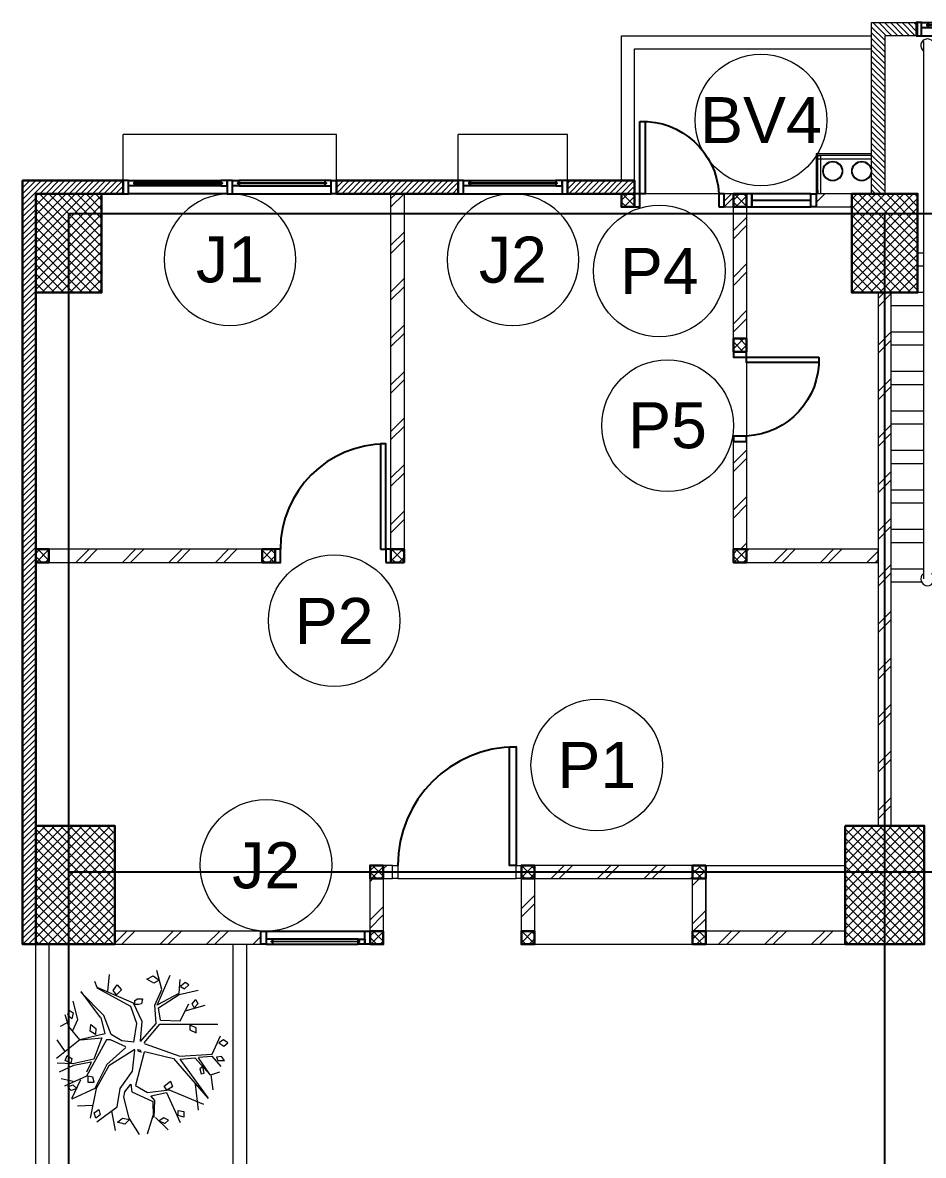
# Model space of a CAD drawing. Header units: millimetres. Extents: x -108 to 351, y -17 to 192.
# Drawn here: x 1.64 to 8.49, y 135.69 to 144.3 of the extents above; entities that cross this region are included whole.
import ezdxf
from ezdxf.enums import TextEntityAlignment as Align

# ---------------------------------------------------------------- set-up
doc = ezdxf.new("R2010")
doc.units = ezdxf.units.MM
for name, color, linetype, lineweight in [('ars', 11, 'Continuous', 0), ('ars @ 1', 11, 'Continuous', 0), ('KACA', 151, 'Continuous', 5), ('KOL', 1, 'Continuous', 30), ('KOLOM', 4, 'Continuous', 9), ('lan', 7, 'Continuous', 15), ('NOT', 7, 'Continuous', 20), ('POHON', 62, 'Continuous', 5), ('tem', 5, 'Continuous', 20)]:
    doc.layers.add(name, color=color, linetype=linetype, lineweight=lineweight)
doc.layers.add('as', color=1, linetype='Continuous', plot=False)
doc.layers.add('Kusen', color=30, linetype='Continuous')
doc.styles.add('ATTR', font='romans.shx', dxfattribs={"width": 0.8, "height": 0.56})
doc.styles.add('S', font='simplex', dxfattribs={"width": 0.75})
doc.styles.get("Standard").update_dxf_attribs({"font": 'arial.ttf'})
pattern_1 = [(225, (-485.678732, 383.424584), (0.0220970869, -0.0220970869), [])]
pattern_2 = [(45, (0, 0.97), (-0.1767767, 0.1767767), []), (45, (0.0625, 0.97), (-0.1767767, 0.1767767), [])]
pattern_3 = [(45, (-3e-06, 0.96564), (-0.1767767, 0.1767767), []), (45, (0.0625, 0.96564), (-0.1767767, 0.1767767), [])]

# ---------------------------------------------------------------- blocks, each defined once
blk = doc.blocks.new('bola-3')
at = {"layer": 'POHON'}
for p, q in [((-0.045, 2.245), (-0.318, 1.803)), ((0.177, 2.226), (0.328, 1.732)), ((-1.198, 1.908), (-0.648, 1.503)), ((-0.799, 1.609), (-0.703, 2.138)), ((0.387, 1.789), (0.731, 2.125)), ((0.686, 1.115), (1.057, 1.926)), ((-1.212, 1.009), (-1.377, 1.803)), ((-0.318, 1.803), (-0.469, 1.238)), ((0.315, 1.344), (0.328, 1.767)), ((0.356, 1.785), (0.37, 1.327)), ((1.553, 1.591), (1.47, 0.886)), ((-1.253, 1.009), (-1.872, 1.291)), ((-1.872, 1.274), (-1.625, 0.762)), ((-1.308, 1.468), (-1.721, 1.485)), ((-0.648, 1.503), (-0.566, 1.009)), ((-0.469, 1.238), (-0.442, 1.097)), ((-0.249, 1.097), (0.301, 1.344)), ((0.37, 1.327), (0.26, 1.203)), ((0.755, 1.044), (1.69, 1.432)), ((0.879, 0.198), (1.814, 1.274)), ((1.814, 1.256), (1.057, 0.216)), ((-1.473, 0.674), (-2.065, 0.939)), ((-0.923, 0.357), (-1.253, 1.009)), ((-0.868, 0.392), (-1.212, 1.009)), ((-0.566, 1.009), (-0.236, 0.533)), ((-0.442, 1.097), (-0.277, 0.886)), ((-0.277, 0.886), (-0.249, 1.097)), ((-0.153, 0.921), (0.177, 1.115)), ((0.081, 0.022), (-0.153, 0.921)), ((0.177, 1.115), (0.755, 1.044)), ((0.273, 1.203), (0.686, 1.115)), ((1.883, 0.639), (1.938, 1.044)), ((-1.831, 0.815), (-2.161, 0.745)), ((-0.937, -0.313), (-1.473, 0.674)), ((1.456, 0.18), (1.869, 0.639)), ((1.869, 0.639), (1.553, 0.18)), ((1.883, 0.639), (2.13, 0.551)), ((-1.845, 0.339), (-2.271, 0.322)), ((-2.202, 0.551), (-1.817, 0.374)), ((-1.281, 0.216), (-1.845, 0.339)), ((-1.817, 0.374), (-1.35, 0.286)), ((-1.363, 0.339), (-1.473, 0.568)), ((-1.35, 0.286), (-1.363, 0.339)), ((-0.414, -0.102), (-0.923, 0.357)), ((-0.167, -0.049), (-0.868, 0.392)), ((-0.236, 0.533), (-0.167, -0.031)), ((1.91, 0.128), (2.158, 0.41)), ((-1.652, -0.313), (-2.285, 0.198)), ((-2.051, 0.004), (-2.271, -0.313)), ((-1.061, -0.366), (-1.281, 0.216)), ((0.081, -0.207), (1.044, 0.128)), ((0.095, 0.004), (0.879, 0.198)), ((1.044, 0.128), (1.924, 0.075)), ((1.057, 0.216), (1.456, 0.18)), ((1.553, 0.163), (1.91, 0.128)), ((1.924, 0.075), (2.144, -0.419)), ((-0.414, -0.119), (-0.827, -0.313)), ((-0.524, -0.278), (-0.813, -0.454)), ((-0.194, -0.243), (-0.524, -0.278)), ((-0.194, -0.243), (-0.112, -0.754)), ((-0.015, -0.26), (0.411, -0.754)), ((-0.015, -0.278), (0.026, -0.807)), ((0.081, -0.225), (0.507, -0.736)), ((-1.652, -0.313), (-1.955, -0.666)), ((-1.845, -0.56), (-1.707, -0.86)), ((-0.978, -0.472), (-1.652, -0.313)), ((-1.639, -0.313), (-1.061, -0.366)), ((-1.088, -0.913), (-0.978, -0.472)), ((-0.813, -0.454), (-1.006, -0.966)), ((-0.827, -0.313), (-0.937, -0.313)), ((-1.996, -0.772), (-2.189, -0.666)), ((-1.955, -0.666), (-2.051, -0.983)), ((-1.707, -0.86), (-1.831, -1.354)), ((-1.625, -1.618), (-1.102, -0.913)), ((-0.112, -0.754), (-0.277, -1.213)), ((0.026, -0.807), (-0.208, -1.301)), ((0.411, -0.754), (0.37, -1.248)), ((0.521, -0.842), (0.466, -1.177)), ((0.507, -0.736), (2.075, -0.736)), ((0.521, -0.842), (1.057, -0.825)), ((1.057, -0.825), (1.291, -1.283)), ((-1.006, -0.966), (-1.625, -1.6)), ((-0.277, -1.213), (-1.185, -1.706)), ((0.466, -1.177), (1.03, -1.53)), ((1.195, -1.089), (1.731, -1.248)), ((-0.208, -1.301), (-1.185, -1.724)), ((0.37, -1.248), (0.562, -1.671)), ((0.438, -1.248), (0.782, -2.059)), ((0.452, -1.265), (1.03, -1.565)), ((-1.185, -1.724), (-1.253, -1.883)), ((-0.896, -1.618), (-0.854, -2.077)), ((0.562, -1.671), (0.425, -2.182)), ((1.03, -1.53), (1.539, -1.653)), ((1.03, -1.565), (1.057, -1.936))]:
    blk.add_line(p, q, dxfattribs=at)
for points in [[(-0.435, 1.966), (-0.641, 1.913), (-0.504, 1.807), (-0.311, 1.842)], [(0.49, 1.882), (0.641, 1.953), (0.738, 1.864), (0.614, 1.794)], [(-1.226, 1.803), (-1.267, 1.662), (-1.143, 1.573), (-1.102, 1.715)], [(1.155, 1.778), (1.001, 1.734), (1.001, 1.602), (1.155, 1.624)], [(-1.735, 1.009), (-1.886, 1.062), (-1.982, 0.956), (-1.845, 0.903)], [(0.691, 1.051), (0.622, 0.941), (0.794, 0.809), (0.846, 0.963)], [(-1.441, 0.676), (-1.441, 0.831), (-1.269, 0.831), (-1.303, 0.698)], [(-1.9, 0.322), (-2.051, 0.251), (-1.996, 0.11), (-1.872, 0.198)], [(1.671, 0.412), (1.585, 0.478), (1.62, 0.61), (1.706, 0.588)], [(-0.002, 0.022), (-0.07, 0.004), (-0.084, -0.049), (-0.029, -0.031)], [(2.034, 0.163), (2.075, 0.251), (2.254, 0.251), (2.171, 0.145)], [(2.099, -0.225), (2.237, -0.137), (2.347, -0.225), (2.223, -0.313)], [(-1.236, -0.454), (-1.374, -0.543), (-1.36, -0.719), (-1.222, -0.613)], [(1.319, -0.706), (1.319, -0.582), (1.484, -0.494), (1.484, -0.635)], [(-1.872, -0.878), (-1.982, -0.983), (-1.941, -1.107), (-1.831, -1.036)], [(1.43, -1.175), (1.379, -1.285), (1.482, -1.396), (1.534, -1.285)], [(-0.667, -1.528), (-0.753, -1.638), (-0.65, -1.792), (-0.53, -1.66)], [(-0.167, -1.261), (-0.167, -1.367), (-0.098, -1.42), (0.04, -1.42), (0.012, -1.279), (-0.07, -1.261)], [(1.069, -1.748), (1.173, -1.682), (1.293, -1.792), (1.19, -1.858)], [(0.485, -1.924), (0.347, -1.836), (0.158, -1.947), (0.33, -2.035)]]:
    blk.add_lwpolyline(points, close=True, dxfattribs=at)
at = {"layer": 'POHON', "style": 'ATTR', "width": 0.8, "flags": 9}
blk.add_attdef('ESTCODE', (-0.07, 0.004), '', height=0.00000926, dxfattribs=at)
blk = doc.blocks.new("k3'")
at = {"layer": 'ars'}
h = blk.add_hatch(dxfattribs=at)
h.set_pattern_fill('_USER', color=256, scale=0.05, angle=45, double=1, pattern_type=0)
h.set_pattern_definition([(45, (0, -4.975), (-0.03535534, 0.03535534), []), (135, (0, -4.975), (-0.03535534, -0.03535534), [])])
h.paths.add_polyline_path([(-0.25, -0.375), (0.25, -0.375), (0.25, 0.375), (-0.25, 0.375)])
at = {"layer": 'KOL'}
blk.add_lwpolyline([(-0.25, -0.375), (0.25, -0.375), (0.25, 0.375), (-0.25, 0.375)], close=True, dxfattribs=at)
blk = doc.blocks.new("k1'")
at = {"layer": 'ars'}
h = blk.add_hatch(dxfattribs=at)
h.set_pattern_fill('_USER', color=256, scale=0.05, angle=45, double=1, pattern_type=0)
h.set_pattern_definition([(45, (0, -5), (-0.03535534, 0.03535534), []), (135, (0, -5), (-0.03535534, -0.03535534), [])])
h.paths.add_polyline_path([(-0.3, -0.45), (0.3, -0.45), (0.3, 0.45), (-0.3, 0.45)])
at = {"layer": 'KOL'}
blk.add_lwpolyline([(-0.3, -0.45), (0.3, -0.45), (0.3, 0.45), (-0.3, 0.45)], close=True, dxfattribs=at)
blk = doc.blocks.new('T. J2')
at = {"layer": 'KACA', "color": 141}
blk.add_lwpolyline([(-0.3792, 0.0775), (0.2908, 0.0775), (0.2908, 0.0825), (-0.3792, 0.0825)], close=True, dxfattribs=at)
at = {"layer": 'Kusen'}
for p, q in [((-0.3692, 0.1), (0.2808, 0.1)), ((-0.4192, 0), (0.3308, 0)), ((0.2808, 0.06), (-0.3692, 0.06))]:
    blk.add_line(p, q, dxfattribs=at)
for points in [[(-0.4592, 0), (-0.4192, 0), (-0.4192, 0.1), (-0.4592, 0.1)], [(0.3308, 0), (0.3708, 0), (0.3708, 0.1), (0.3308, 0.1)]]:
    blk.add_lwpolyline(points, close=True, dxfattribs=at)
for points in [[(-0.3692, 0.0775), (-0.3692, 0.06), (-0.4192, 0.06), (-0.4192, 0.1), (-0.3692, 0.1), (-0.3692, 0.0825), (-0.3792, 0.0825), (-0.3792, 0.0775), (-0.3692, 0.0775)], [(0.2808, 0.0775), (0.2808, 0.06), (0.3308, 0.06), (0.3308, 0.1), (0.2808, 0.1), (0.2808, 0.0825), (0.2908, 0.0825), (0.2908, 0.0775), (0.2808, 0.0775)]]:
    blk.add_lwpolyline(points, dxfattribs=at)
blk = doc.blocks.new('T. J1')
at = {"layer": 'Kusen'}
for p, q in [((-0.7188, 0.1), (-0.0688, 0.1)), ((0.7212, 0.1), (0.0712, 0.1)), ((-0.0188, 0), (-0.7688, 0)), ((-0.0688, 0.06), (-0.7188, 0.06)), ((0.0212, 0), (0.7712, 0)), ((0.0712, 0.06), (0.7212, 0.06))]:
    blk.add_line(p, q, dxfattribs=at)
for points in [[(-0.8088, 0), (-0.7688, 0), (-0.7688, 0.1), (-0.8088, 0.1)], [(-0.0188, 0), (0.0212, 0), (0.0212, 0.1), (-0.0188, 0.1)], [(0.8112, 0), (0.7712, 0), (0.7712, 0.1), (0.8112, 0.1)]]:
    blk.add_lwpolyline(points, close=True, dxfattribs=at)
for points in [[(-0.7188, 0.0775), (-0.7188, 0.06), (-0.7688, 0.06), (-0.7688, 0.1), (-0.7188, 0.1), (-0.7188, 0.0825), (-0.7288, 0.0825), (-0.7288, 0.0775), (-0.7188, 0.0775)], [(-0.0688, 0.0775), (-0.0688, 0.06), (-0.0188, 0.06), (-0.0188, 0.1), (-0.0688, 0.1), (-0.0688, 0.0825), (-0.0588, 0.0825), (-0.0588, 0.0775), (-0.0688, 0.0775)], [(0.0712, 0.0775), (0.0712, 0.06), (0.0212, 0.06), (0.0212, 0.1), (0.0712, 0.1), (0.0712, 0.0825), (0.0612, 0.0825), (0.0612, 0.0775), (0.0712, 0.0775)], [(0.7212, 0.0775), (0.7212, 0.06), (0.7712, 0.06), (0.7712, 0.1), (0.7212, 0.1), (0.7212, 0.0825), (0.7312, 0.0825), (0.7312, 0.0775), (0.7212, 0.0775)]]:
    blk.add_lwpolyline(points, dxfattribs=at)
at = {"layer": 'Kusen', "color": 141}
for points in [[(-0.7288, 0.0775), (-0.0588, 0.0775), (-0.0588, 0.0825), (-0.7288, 0.0825)], [(0.7312, 0.0775), (0.0612, 0.0775), (0.0612, 0.0825), (0.7312, 0.0825)]]:
    blk.add_lwpolyline(points, close=True, dxfattribs=at)
blk = doc.blocks.new('P.80')
at = {"layer": 'Kusen'}
for points in [[(-69.8094, -74.8368), (-69.7694, -74.8368), (-69.7694, -74.0368), (-69.8094, -74.0368)], [(-70.6094, -74.9368), (-70.5694, -74.9368), (-70.5694, -74.8368), (-70.6094, -74.8368)], [(-69.7694, -74.9368), (-69.7294, -74.9368), (-69.7294, -74.8368), (-69.7694, -74.8368)]]:
    blk.add_lwpolyline(points, close=True, dxfattribs=at)
blk.add_arc((-69.7694, -74.8368), 0.8, 90, 180, dxfattribs=at)
blk = doc.blocks.new('K 10.10')
at = {"layer": 'ars'}
h = blk.add_hatch(dxfattribs=at)
h.set_pattern_fill('_USER', color=256, scale=0.05, angle=45, double=1, pattern_type=0)
h.set_pattern_definition([(45, (0, 0), (-0.035355339, 0.035355339), []), (135, (0, 0), (-0.035355339, -0.035355339), [])])
h.paths.add_polyline_path([(1560.5383, 1380.4069), (1560.6383, 1380.4069), (1560.6383, 1380.5069), (1560.5383, 1380.5069)])
at = {"layer": 'KOL'}
blk.add_lwpolyline([(1560.5383, 1380.4069), (1560.6383, 1380.4069), (1560.6383, 1380.5069), (1560.5383, 1380.5069)], close=True, dxfattribs=at)
blk = doc.blocks.new('P-90')
at = {"layer": 'Kusen'}
blk.add_lwpolyline([(374.6908, -21.5979), (374.7408, -21.5979), (374.7408, -22.4979), (374.6908, -22.4979)], close=True, dxfattribs=at)
at = {"layer": 'Kusen', "lineweight": 9}
for points in [[(373.8008, -22.4979), (373.8408, -22.4979), (373.8408, -22.5979), (373.8008, -22.5979)], [(374.7408, -22.4979), (374.7808, -22.4979), (374.7808, -22.5979), (374.7408, -22.5979)]]:
    blk.add_lwpolyline(points, close=True, dxfattribs=at)
at = {"layer": 'Kusen'}
blk.add_arc((374.7408, -22.4979), 0.9, 90, 180, dxfattribs=at)
blk = doc.blocks.new('P.60')
at = {"layer": 'Kusen'}
for points in [[(1472.8348, 997.5354), (1472.8748, 997.5354), (1472.8748, 997.4354), (1472.8348, 997.4354)], [(1473.4748, 997.5354), (1473.5148, 997.5354), (1473.5148, 997.4354), (1473.4748, 997.4354)], [(1472.8748, 996.8854), (1472.9148, 996.8854), (1472.9148, 997.4354), (1472.8748, 997.4354)]]:
    blk.add_lwpolyline(points, close=True, dxfattribs=at)
blk.add_arc((1472.8948, 997.4658), 0.5808, 268.02661, 356.99428, dxfattribs=at)
blk = doc.blocks.new('BV')
at = {"layer": 'Kusen'}
for points in [[(-0.225, 0.1), (-0.265, 0.1), (-0.265, 0), (-0.225, 0)], [(-0.225, 0.1), (-0.265, 0.1), (-0.265, 0), (-0.225, 0)], [(0.225, 0.1), (-0.225, 0.1), (-0.225, 0), (0.225, 0)], [(0.225, 0.1), (0.265, 0.1), (0.265, 0), (0.225, 0)]]:
    blk.add_lwpolyline(points, close=True, dxfattribs=at)
at = {"layer": 'Kusen', "color": 141}
blk.add_lwpolyline([(0.225, 0.05), (-0.225, 0.05)], dxfattribs=at)
blk = doc.blocks.new('LANTAI-2')
at = {"layer": 'ars'}
h = blk.add_hatch(dxfattribs=at)
h.set_pattern_fill('ANSI31', color=256, scale=0.25, style=0)
h.set_pattern_definition([(135, (6.45, 56.15), (0.0220971, 0.0220971), [])])
edge = h.paths.add_edge_path()
edge.add_line((6.1, 56.15), (6.1, 57.45))
edge.add_line((6.1, 57.45), (6.45, 57.45))
edge.add_line((6.45, 57.45), (6.45, 57.35))
edge.add_line((6.45, 57.35), (6.2, 57.35))
edge.add_line((6.2, 57.35), (6.2, 56.15))
edge.add_line((6.2, 56.15), (6.1, 56.15))
h = blk.add_hatch(dxfattribs=at)
h.set_pattern_fill('ANSI31', color=256, scale=0.25, angle=180, style=0)
h.set_pattern_definition([(225, (-0.35, 50.45), (0.02209709, -0.02209709), [])])
h.paths.add_polyline_path([(0.415, 56.25), (-0.25, 56.25), (-0.35, 56.25), (-0.35, 50.45), (-0.25, 50.45), (-0.25, 56.15), (0.415, 56.15)])
h = blk.add_hatch(dxfattribs=at)
h.set_pattern_fill('ANSI31', color=256, scale=0.25, angle=180, style=0)
h.set_pattern_definition(pattern_1)
h.paths.add_polyline_path([(2.035, 56.15), (2.96, 56.15), (2.96, 56.25), (2.035, 56.25)])
h = blk.add_hatch(dxfattribs=at)
h.set_pattern_fill('ANSI31', color=256, scale=0.25, angle=180, style=0)
h.set_pattern_definition(pattern_1)
h.paths.add_polyline_path([(3.79, 56.15), (4.3, 56.15), (4.3, 56.25), (3.79, 56.25)])
h = blk.add_hatch(dxfattribs=at)
h.set_pattern_fill('TEMBOK', color=256, scale=0.25)
h.set_pattern_definition([(45, (2.49865, 2.07), (-0.1767767, 0.1767767), []), (45, (2.56115, 2.07), (-0.1767767, 0.1767767), [])])
h.paths.add_polyline_path([(2.5486, 53.45), (2.4486, 53.45), (2.4486, 56.15), (2.5486, 56.15)])
h = blk.add_hatch(dxfattribs=at)
h.set_pattern_fill('ANSI32', color=256, scale=0.25, angle=180, style=0, double=1)
h.set_pattern_definition([(225, (4.97673, 56.04964), (0.06629, -0.06629), []), (225, (4.93254, 56.04964), (0.06629, -0.06629), [])])
h.paths.add_polyline_path([(4.98, 56.05), (5.05, 56.05), (5.05, 56.15), (4.98, 56.15)])
h = blk.add_hatch(dxfattribs=at)
h.set_pattern_fill('TEMBOK', color=256, scale=0.25)
h.set_pattern_definition(pattern_2)
h.paths.add_polyline_path([(5.68, 56.05), (5.95, 56.05), (5.95, 56.15), (5.68, 56.15)])
h = blk.add_hatch(dxfattribs=at)
h.set_pattern_fill('TEMBOK', color=256, scale=0.25)
h.set_pattern_definition([(45, (-0.00016, 0.97), (-0.1767767, 0.1767767), []), (45, (0.06234, 0.97), (-0.1767767, 0.1767767), [])])
h.paths.add_polyline_path([(5.05, 55.05), (5.05, 56.05), (5.15, 56.05), (5.15, 55.05)])
h = blk.add_hatch(dxfattribs=at)
h.set_pattern_fill('TEMBOK', color=256, scale=0.25)
h.set_pattern_definition([(45, (-0.00016, 0.97), (-0.1767767, 0.1767767), []), (45, (0.06234, 0.97), (-0.1767767, 0.1767767), [])])
h.paths.add_polyline_path([(5.05, 53.45), (5.05, 54.27), (5.15, 54.27), (5.15, 53.45)])
h = blk.add_hatch(dxfattribs=at)
h.set_pattern_fill('TEMBOK', color=256, scale=0.25)
h.set_pattern_definition(pattern_2)
h.paths.add_polyline_path([(0.05, 53.35), (1.4687, 53.35), (1.4687, 53.45), (0.05, 53.45)])
h = blk.add_hatch(dxfattribs=at)
h.set_pattern_fill('TEMBOK', color=256, scale=0.25)
h.set_pattern_definition(pattern_2)
h.paths.add_polyline_path([(5.15, 53.35), (6.15, 53.35), (6.15, 53.45), (5.15, 53.45)])
h = blk.add_hatch(dxfattribs=at)
h.set_pattern_fill('TEMBOK', color=256, scale=0.25)
h.set_pattern_definition(pattern_3)
h.paths.add_polyline_path([(2.39, 50.9495), (2.46, 50.9495), (2.46, 51.0495), (2.39, 51.0495)])
h = blk.add_hatch(dxfattribs=at)
h.set_pattern_fill('TEMBOK', color=256, scale=0.25)
h.set_pattern_definition([(45, (-0.00384, 0.96564), (-0.1767767, 0.1767767), []), (45, (0.05866, 0.96564), (-0.1767767, 0.1767767), [])])
h.paths.add_polyline_path([(3.54, 50.9495), (4.74, 50.9495), (4.74, 51.0495), (3.54, 51.0495)])
h = blk.add_hatch(dxfattribs=at)
h.set_pattern_fill('TEMBOK', color=256, scale=0.25)
h.set_pattern_definition([(45, (-0.00384, 0.96564), (-0.1767767, 0.1767767), []), (45, (0.05866, 0.96564), (-0.1767767, 0.1767767), [])])
h.paths.add_polyline_path([(2.29, 50.55), (2.29, 50.9495), (2.39, 50.9495), (2.39, 50.55)])
h = blk.add_hatch(dxfattribs=at)
h.set_pattern_fill('TEMBOK', color=256, scale=0.25)
h.set_pattern_definition(pattern_3)
h.paths.add_polyline_path([(3.44, 50.55), (3.44, 50.9495), (3.54, 50.9495), (3.54, 50.55)])
h = blk.add_hatch(dxfattribs=at)
h.set_pattern_fill('TEMBOK', color=256, scale=0.25)
h.set_pattern_definition(pattern_3)
h.paths.add_polyline_path([(4.74, 50.55), (4.74, 50.9495), (4.84, 50.9495), (4.84, 50.55)])
h = blk.add_hatch(dxfattribs=at)
h.set_pattern_fill('TEMBOK', color=256, scale=0.25)
h.set_pattern_definition(pattern_3)
h.paths.add_polyline_path([(0.35, 50.45), (1.46, 50.45), (1.46, 50.55), (0.35, 50.55)])
h = blk.add_hatch(dxfattribs=at)
h.set_pattern_fill('TEMBOK', color=256, scale=0.25)
h.set_pattern_definition(pattern_3)
h.paths.add_polyline_path([(4.84, 50.45), (5.9, 50.45), (5.9, 50.55), (4.84, 50.55)])
at = {"layer": 'ars @ 1'}
h = blk.add_hatch(dxfattribs=at)
h.set_pattern_fill('TEMBOK', color=256, scale=0.25)
h.set_pattern_definition([(45, (1589.11095, -401.3332), (-0.176776695, 0.176776695), []), (45, (1589.17345, -401.3332), (-0.176776695, 0.176776695), [])])
h.paths.add_polyline_path([(6.15, 51.35), (6.25, 51.35), (6.25, 55.4), (6.15, 55.4)])
at = {"layer": 'ars'}
for p, q in [((6.4938, 57.3062), (6.4938, 53.225)), ((6.1, 56.453), (5.68, 56.453)), ((5.68, 56.453), (5.68, 56.15)), ((6.1, 56.4421), (5.6897, 56.4421)), ((5.6897, 56.4421), (5.6897, 56.15)), ((5.7151, 56.15), (5.7151, 56.4409)), ((5.6897, 56.4167), (6.1, 56.4167)), ((6.4938, 55.6), (6.45, 55.6)), ((6.4938, 55.3), (6.25, 55.3)), ((6.4938, 55), (6.25, 55)), ((6.4938, 54.7), (6.25, 54.7)), ((6.4938, 54.4), (6.25, 54.4)), ((6.4938, 54.1), (6.25, 54.1)), ((6.4938, 53.8), (6.25, 53.8)), ((6.4938, 53.5), (6.25, 53.5)), ((6.4803, 53.2), (6.25, 53.2))]:
    blk.add_line(p, q, dxfattribs=at)
for points in [[(5.7151, 56.4421), (5.6897, 56.4421), (5.6897, 56.4167), (5.6921, 56.4167), (5.6921, 56.4409), (5.7151, 56.4409), (5.7151, 56.4421)], [(5.7151, 56.15), (5.6897, 56.15), (5.6897, 56.1754), (5.6921, 56.1754), (5.6921, 56.1512), (5.7151, 56.1512), (5.7151, 56.15)]]:
    blk.add_lwpolyline(points, dxfattribs=at)
blk.add_lwpolyline([(5.9, 50.55), (4.84, 50.55), (4.84, 51.0495), (5.9, 51.0495)], close=True, dxfattribs=at)
for centre, radius in [((5.805, 56.3226), 0.075), ((5.805, 56.3226), 0.071), ((6.025, 56.3226), 0.075), ((6.025, 56.3226), 0.071)]:
    blk.add_circle(centre, radius, dxfattribs=at)
for centre, start, end in [((6.525, 57.275), 37.57187, 232.42813), ((6.525, 57.275), 37.57187, 232.42813), ((6.525, 53.225), 127.57187, 52.42813)]:
    blk.add_arc(centre, 0.0512, start, end, dxfattribs=at)
at = {"layer": 'as'}
for p, q in [((0, 56), (74.4, 56)), ((0, 42.9), (0, 56)), ((6.2, 42.9), (6.2, 56)), ((0, 51), (74.4, 51))]:
    blk.add_line(p, q, dxfattribs=at)
at = {"layer": 'KOL'}
blk.add_lwpolyline([(0.415, 56.25), (-0.25, 56.25), (-0.35, 56.25), (-0.35, 50.45), (-0.25, 50.45), (-0.25, 56.15), (0.415, 56.15), (0.415, 56.25)], dxfattribs=at)
for points in [[(2.035, 56.15), (2.96, 56.15), (2.96, 56.25), (2.035, 56.25)], [(3.79, 56.15), (4.3, 56.15), (4.3, 56.25), (3.79, 56.25)]]:
    blk.add_lwpolyline(points, close=True, dxfattribs=at)
at = {"layer": 'KOLOM'}
blk.add_lwpolyline([(1.5687, 53.45), (1.5687, 53.35), (1.4689, 53.35), (1.4689, 53.45)], close=True, dxfattribs=at)
at = {"layer": 'lan'}
for p, q in [((4.2, 56.25), (4.2, 57.35)), ((4.2, 57.35), (6.1, 57.35)), ((4.3, 56.25), (4.3, 57.25)), ((4.3, 57.25), (6.1, 57.25)), ((2.035, 56.6), (0.415, 56.6)), ((0.415, 56.25), (0.415, 56.6)), ((2.035, 56.25), (2.035, 56.6)), ((3.79, 56.6), (2.96, 56.6)), ((2.96, 56.25), (2.96, 56.6)), ((3.79, 56.25), (3.79, 56.6)), ((4.94, 56.15), (4.38, 56.15)), ((6.4938, 55.7), (6.45, 55.7)), ((6.4938, 55.4), (6.45, 55.4)), ((6.4938, 55.1), (6.25, 55.1)), ((5.15, 54.87), (5.15, 54.31)), ((6.4938, 54.8), (6.25, 54.8)), ((6.4938, 54.5), (6.25, 54.5)), ((6.4938, 54.2), (6.25, 54.2)), ((6.4938, 53.9), (6.25, 53.9)), ((6.4938, 53.6), (6.25, 53.6)), ((6.4938, 53.3), (6.25, 53.3)), ((2.5, 50.9495), (3.4, 50.9495)), ((3.5438, 50.45), (4.744, 50.45))]:
    blk.add_line(p, q, dxfattribs=at)
for points in [[(-0.25, 50.45), (-0.15, 50.45), (-0.15, 48.45), (-0.25, 48.45)], [(1.25, 50.45), (1.35, 50.45), (1.35, 48.45), (1.25, 48.45)]]:
    blk.add_lwpolyline(points, close=True, dxfattribs=at)
at = {"layer": 'tem'}
blk.add_lwpolyline([(6.1, 56.15), (6.1, 57.45), (6.45, 57.45), (6.45, 57.35), (6.2, 57.35), (6.2, 56.15), (6.1, 56.15)], dxfattribs=at)
at = {"layer": 'tem', "ltscale": 2}
blk.add_lwpolyline([(2.5486, 53.45), (2.4486, 53.45), (2.4486, 56.15), (2.5486, 56.15)], close=True, dxfattribs=at)
at = {"layer": 'tem'}
for points in [[(4.98, 56.05), (5.05, 56.05), (5.05, 56.15), (4.98, 56.15)], [(5.68, 56.05), (5.95, 56.05), (5.95, 56.15), (5.68, 56.15)], [(5.05, 55.05), (5.05, 56.05), (5.15, 56.05), (5.15, 55.05)], [(6.15, 51.35), (6.25, 51.35), (6.25, 55.4), (6.15, 55.4)], [(5.05, 53.45), (5.05, 54.27), (5.15, 54.27), (5.15, 53.45)], [(-0.15, 53.35), (1.4687, 53.35), (1.4687, 53.45), (-0.15, 53.45)], [(5.15, 53.35), (6.15, 53.35), (6.15, 53.45), (5.15, 53.45)], [(2.39, 50.9495), (2.46, 50.9495), (2.46, 51.0495), (2.39, 51.0495)], [(3.54, 50.9495), (4.74, 50.9495), (4.74, 51.0495), (3.54, 51.0495)], [(2.29, 50.55), (2.29, 50.9495), (2.39, 50.9495), (2.39, 50.55)], [(3.44, 50.55), (3.44, 50.9495), (3.54, 50.9495), (3.54, 50.55)], [(4.74, 50.55), (4.74, 50.9495), (4.84, 50.9495), (4.84, 50.55)], [(0.35, 50.45), (1.46, 50.45), (1.46, 50.55), (0.35, 50.55)], [(4.84, 50.45), (5.9, 50.45), (5.9, 50.55), (4.84, 50.55)]]:
    blk.add_lwpolyline(points, close=True, dxfattribs=at)
blk.add_blockref('BV', (5.415, 56.05))
at = {"layer": 'KOL', "xscale": -1, "rotation": 180}
for name, p in [("k3'", (0, 55.775)), ("k3'", (6.2, 55.775)), ("k1'", (0.05, 50.9)), ("k1'", (6.2, 50.9))]:
    blk.add_blockref(name, p, dxfattribs=at)
at = {"layer": 'KOLOM', "extrusion": (0, 0, -1), "xscale": -1, "zscale": -1, "rotation": 180}
for p in [(-1564.8383, 1436.5569), (-1565.6883, 1436.5569), (-1565.6883, 1435.4569), (-1560.3883, 1433.8569), (-1562.107, 1433.8569), (-1563.087, 1433.8569), (-1565.6883, 1433.8569), (-1562.9283, 1431.4564), (-1564.0783, 1431.4564), (-1565.3783, 1431.4564), (-1562.9283, 1430.9569), (-1564.0783, 1430.9569), (-1565.3783, 1430.9569)]:
    blk.add_blockref('K 10.10', p, dxfattribs=at)
at = {"layer": 'Kusen'}
for name, p in [('T. J2', (6.8992, 57.35)), ('T. J1', (1.2238, 56.15)), ('T. J2', (3.4192, 56.15)), ('P.80', (72.178, 128.2868)), ('P-90', (-371.3408, 73.5474))]:
    blk.add_blockref(name, p, dxfattribs=at)
at = {"layer": 'Kusen', "xscale": -1}
for name, p, rotation in [('P.60', (-1468.5348, 1053.5854), 180), ('P.60', (1002.5854, 1527.7848), 90), ('T. J2', (1.9192, 50.55), 180)]:
    blk.add_blockref(name, p, dxfattribs=dict(at, rotation=rotation))
at = {"layer": 'POHON', "linetype": 'ByBlock', "lineweight": -3, "xscale": -0.28125, "yscale": 0.28125, "zscale": 0.28125, "rotation": 180}
blk.add_blockref('bola-3', (0.55, 49.6375), dxfattribs=at)
blk = doc.blocks.new('NAV')
blk.add_circle((0, -0.4), 0.4)
at = {"style": 'S', "width": 0.75, "flags": 4}
blk.add_attdef('AV', text='', height=0.3, dxfattribs=at).set_placement((0, -0.4), align=Align.MIDDLE)

msp = doc.modelspace()

# ---------------------------------------------------------------- block references
at = {"layer": 'lan'}
msp.add_blockref('LANTAI-2', (1.99422, 86.84737), dxfattribs=at)
at = {"layer": 'NOT'}
ref = msp.add_blockref('NAV', (7.25407, 143.0571), dxfattribs=dict(at, xscale=1.25, yscale=1.25, zscale=1.25, rotation=180))
ref.add_attrib('AV', 'BV4', dxfattribs={"layer": '0', "height": 0.35, "flags": 4}).set_placement((7.25407, 143.5571), align=Align.MIDDLE)
ref = msp.add_blockref('NAV', (3.21922, 142.99737), dxfattribs=dict(at, xscale=-1.25, yscale=1.25, zscale=1.25))
ref.add_attrib('AV', 'J1', dxfattribs={"layer": '0', "height": 0.35, "flags": 4}).set_placement((3.21922, 142.49737), align=Align.MIDDLE)
ref = msp.add_blockref('NAV', (5.36922, 142.99737), dxfattribs=dict(at, xscale=-1.25, yscale=1.25, zscale=1.25))
ref.add_attrib('AV', 'J2', dxfattribs={"layer": '0', "height": 0.35, "flags": 4}).set_placement((5.36922, 142.49737), align=Align.MIDDLE)
ref = msp.add_blockref('NAV', (6.48148, 141.91151), dxfattribs=dict(at, xscale=1.25, yscale=1.25, zscale=1.25, rotation=180))
ref.add_attrib('AV', 'P4', dxfattribs={"layer": '0', "height": 0.35, "flags": 4}).set_placement((6.48148, 142.41151), align=Align.MIDDLE)
ref = msp.add_blockref('NAV', (6.54422, 140.73737), dxfattribs=dict(at, xscale=1.25, yscale=1.25, zscale=1.25, rotation=180))
ref.add_attrib('AV', 'P5', dxfattribs={"layer": '0', "height": 0.35, "flags": 4}).set_placement((6.54422, 141.23737), align=Align.MIDDLE)
ref = msp.add_blockref('NAV', (4.01115, 139.25564), dxfattribs=dict(at, xscale=1.25, yscale=1.25, zscale=1.25, rotation=180))
ref.add_attrib('AV', 'P2', dxfattribs={"layer": '0', "height": 0.35, "flags": 4}).set_placement((4.01115, 139.75564), align=Align.MIDDLE)
ref = msp.add_blockref('NAV', (6.00678, 138.15883), dxfattribs=dict(at, xscale=1.25, yscale=1.25, zscale=1.25, rotation=180))
ref.add_attrib('AV', 'P1', dxfattribs={"layer": '0', "height": 0.35, "flags": 4}).set_placement((6.00678, 138.65883), align=Align.MIDDLE)
ref = msp.add_blockref('NAV', (3.49422, 137.39737), dxfattribs=dict(at, xscale=1.25, yscale=1.25, zscale=1.25, rotation=180))
ref.add_attrib('AV', 'J2', dxfattribs={"layer": '0', "height": 0.35, "flags": 4}).set_placement((3.49422, 137.89737), align=Align.MIDDLE)

doc.saveas('drawing.dxf')
